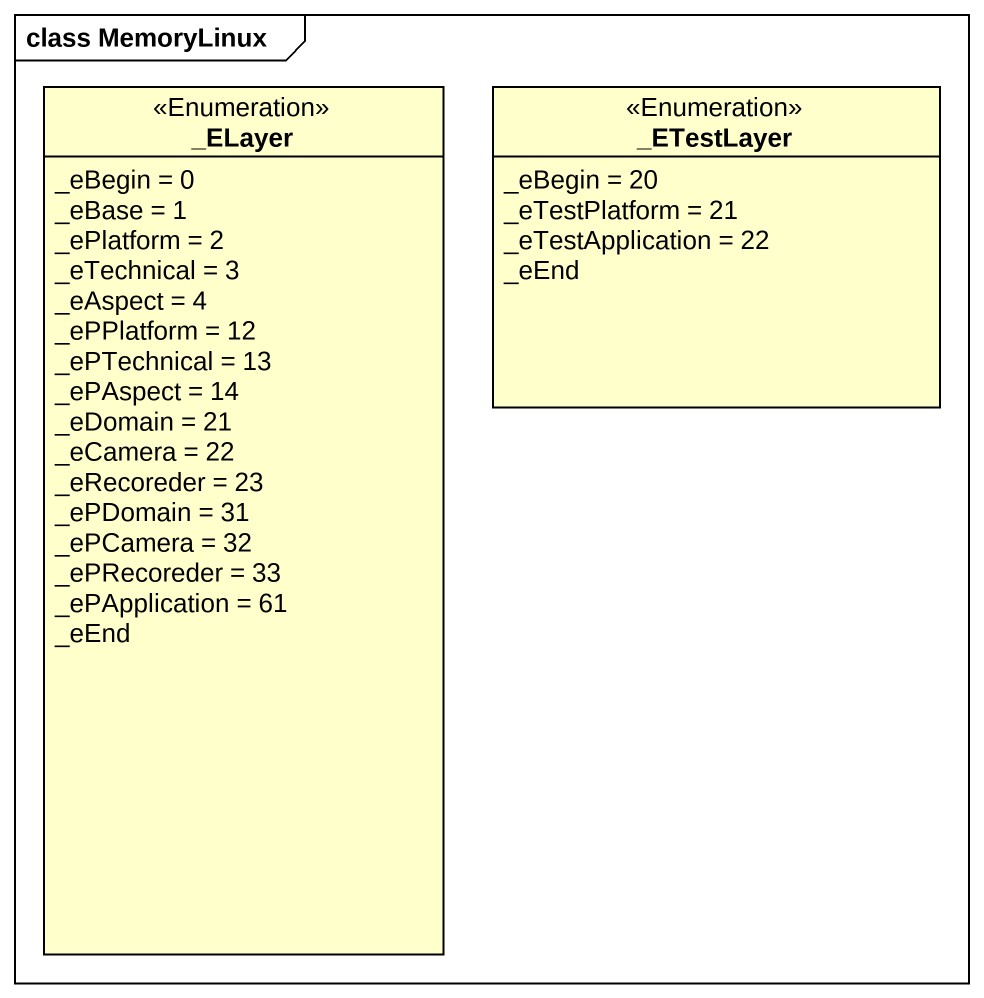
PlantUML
@startuml
mainframe class MemoryLinux
hide circle
hide empty members
enum "_ELayer" as ELayer <<Enumeration>> {
  _eBegin = 0
  _eBase = 1
  _ePlatform = 2
  _eTechnical = 3
  _eAspect = 4
  _ePPlatform = 12
  _ePTechnical = 13
  _ePAspect = 14
  _eDomain = 21
  _eCamera = 22
  _eRecoreder = 23
  _ePDomain = 31
  _ePCamera = 32
  _ePRecoreder = 33
  _ePApplication = 61
  _eEnd
}
enum "_ETestLayer" as ETestLayer <<Enumeration>> {
  _eBegin = 20
  _eTestPlatform = 21
  _eTestApplication = 22
  _eEnd
}
@enduml
